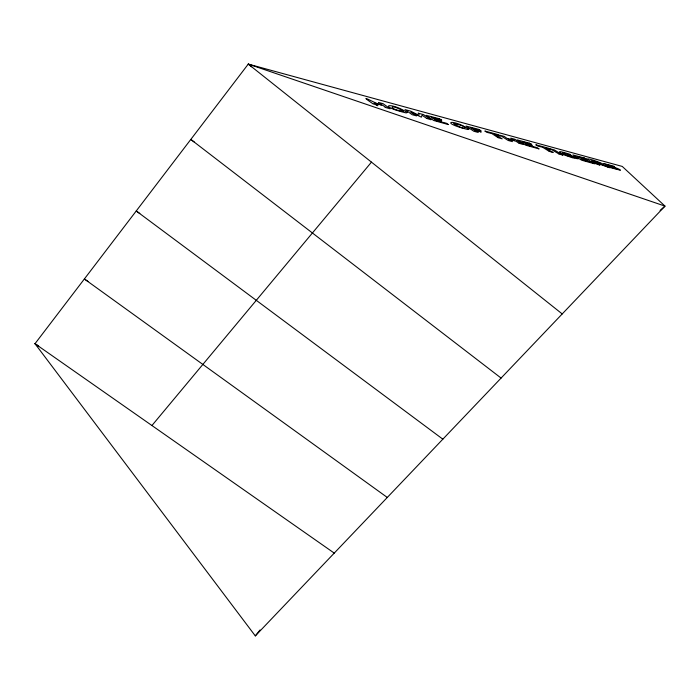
<?xml version="1.0" encoding="UTF-8"?>
<svg xmlns="http://www.w3.org/2000/svg" width="700" height="700" viewBox="0 0 700 700"><rect width="100%" height="100%" fill="white"/><g stroke="black" fill="none" stroke-linecap="round" stroke-linejoin="round"><path stroke-width="1.05" d="M37.415 345.914L35 343.7L248.273 64.094L622.256 166.434L665 206.115L255.316 635.906L35 343.7L38.657 346.054M255.316 635.906L260.041 629.956M151.935 425.53L371.464 162.129M660.117 210.429L665 206.115L248.273 64.094L562.222 313.941M87.973 281.409L84.368 278.985L387.293 497.455M35 343.7L334.241 553.105M139.79 213.482L136.237 210.98L442.846 439.18M194.303 142.039L190.794 139.449L501.086 378.07M248.273 64.094L251.711 66.754M439.469 118.773L426.221 115.343L433.668 120.479L448.35 124.565L446.364 123.218L436.293 120.663L434.236 119.245L441.569 121.362C438.777 118.737 434.219 119.962 431.279 117.215L441.735 120.181L439.469 118.773M453.906 123.707C466.935 132.291 470.155 126.263 453.906 123.707M426.668 118.414L431.034 119.77L423.614 114.643L418.11 113.155L419.151 113.759L418.801 115.264L410.681 111.142L404.994 109.611L412.213 114.721L416.596 115.894L410.856 112.157L421.374 117.18L422.012 115.168L426.668 118.414M407.111 112.429L406.866 112.744A8.391 1.286 19.8 0 1 405.387 112.744C376.329 105.656 389.953 101.386 407.111 112.429M403.524 111.23C388.132 109.76 388.631 102.288 403.524 111.23M385.621 107.397L385.175 107.389L390.11 108.789L383.119 103.705L378.402 102.436L381.859 104.632C380.608 106.89 353.019 90.142 373.293 104.02C372.759 102.725 383.399 109.191 374.176 103.093L383.005 105.464L385.621 107.397M603.969 163.572L607.504 165.681L617.374 169.111L608.921 166.539L609.822 167.492L620.436 170.266L619.544 169.487A4.532 0.595 21.3 0 0 617.164 168.332L606.804 164.692L614.731 167.125L614.049 166.276L603.969 163.572M468.781 129.202L468.65 129.343A8.172 1.208 20.3 0 1 467.381 129.395C439.031 122.43 451.99 118.064 468.781 129.202M562.686 152.871L567.14 155.584L574.656 157.657L567.726 154.849L575.111 156.975L578.226 158.847L572.635 157.832L564.786 155.146A7.403 1.015 21 0 1 562.476 154.096C553.306 148.776 568.173 153.737 570.369 154.438L570.964 155.286L562.686 152.871M600.259 163.415L594.169 161.893L591.841 160.51L600.259 163.415M603.251 164.614L601.746 164.386L609.551 167.685L595.639 162.768L599.891 165.095L595.901 163.8C575.242 154.385 597.861 160.877 603.295 164.29A3.797 0.507 21.2 0 1 603.251 164.614M584.351 157.99L572.898 154.928L581.674 160.204L594.484 163.782L592.165 162.4L583.564 160.221L581.14 158.769L587.597 160.65L577.657 156.686L586.827 159.294L584.351 157.99M529.41 143.159L517.3 139.921L525.604 145.154L539.105 148.925L536.909 147.551L527.765 145.232L525.464 143.789L532.245 145.758L530.128 144.436L524.142 142.957L522.174 141.724L531.825 144.463L529.41 143.159M558.994 153.991L562.931 155.173L554.304 149.914L550.296 148.829L558.994 153.991M549.22 151.366L553.184 152.556L545.423 147.998L550.821 149.59L548.625 148.242L535.78 144.778L537.95 146.116L542.596 147.227L549.22 151.366M478.914 130.751L472.876 129.159L471.012 127.934L481.031 130.778L478.992 129.447L466.034 126.087L473.865 131.268L478.258 132.449L474.127 129.981L481.224 132.037L478.914 130.751M519.12 143.29L523.189 144.506L514.903 139.274L510.738 138.154L514.631 140.385L506.87 138.303L504.271 136.404L500.062 135.275L508.209 140.49L512.452 141.627L508.218 139.16L515.988 141.251L519.12 143.29M498.076 137.638L502.206 138.871L494.786 134.339L500.421 136.001L498.339 134.662L484.846 131.023L486.894 132.352L491.811 133.543L498.076 137.638"/></g></svg>
